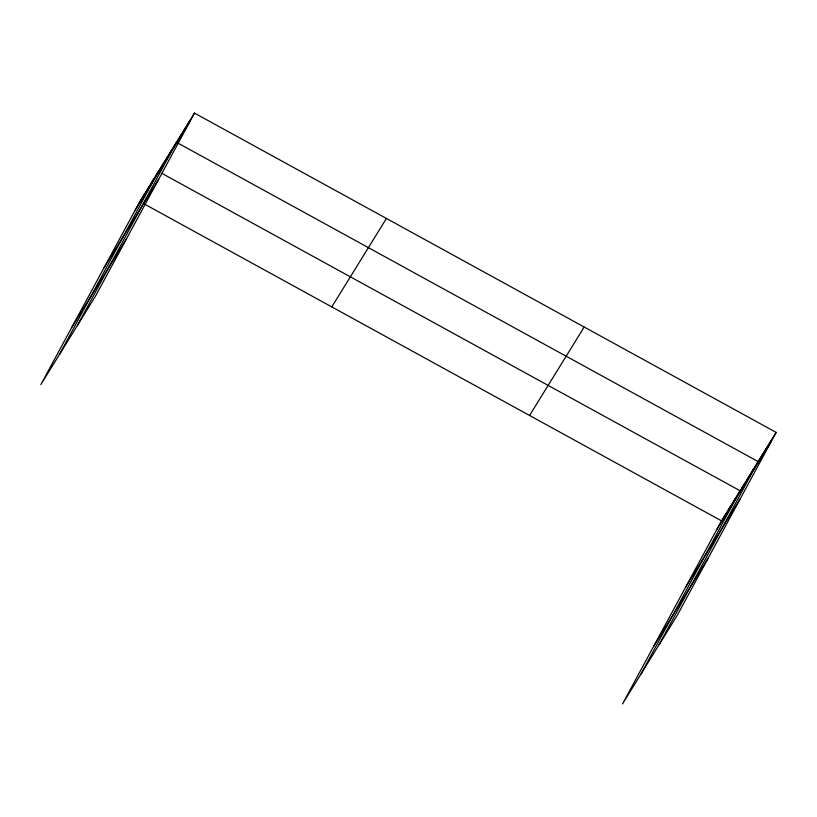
<?xml version="1.0" encoding="UTF-8"?>
<svg xmlns="http://www.w3.org/2000/svg" width="817" height="817" viewBox="0 0 817 817"><rect width="100%" height="100%" fill="white"/><g stroke="black" fill="none" stroke-linecap="round" stroke-linejoin="round"><path stroke-width="1.23" d="M139.85 202.565L144.486 194.007M144.497 195.049L149.133 186.49M149.143 187.532L153.77 178.974M59.427 354.527L158.416 171.458M158.294 172.714L162.93 164.156M162.808 165.422L167.434 156.864M167.311 158.12L171.938 149.562M77.462 325.34L176.452 142.27L758.115 461.585L659.125 644.664M176.329 143.526L180.955 134.968M180.833 136.235L185.469 127.677M185.347 128.933L189.973 120.375M194.477 113.083L95.497 296.152L40.85 384.603L139.84 201.523L194.477 113.083L776.15 432.397L677.16 615.477L622.523 703.917L721.503 520.848L776.15 432.397M721.523 521.889L726.15 513.321M726.17 514.373L730.796 505.805M730.817 506.846L735.443 498.288M641.1 673.851L740.09 490.772L161.684 173.255M739.967 492.038L744.593 483.48M744.471 484.736L749.097 476.178M748.985 477.445L753.611 468.887M757.992 462.851L762.629 454.293M762.506 455.549L767.132 446.991M767.01 448.257L771.646 439.699M135.214 210.081L189.85 121.641M104.076 267.68L158.712 179.229M71.988 327.014L126.635 238.564M331.794 306.896L386.431 218.456M529.559 415.465L584.196 327.025M716.877 529.406L771.524 440.955M685.739 586.994L740.386 498.554M653.661 646.329L708.298 557.888M144.2 203.923L721.503 520.848"/></g></svg>
